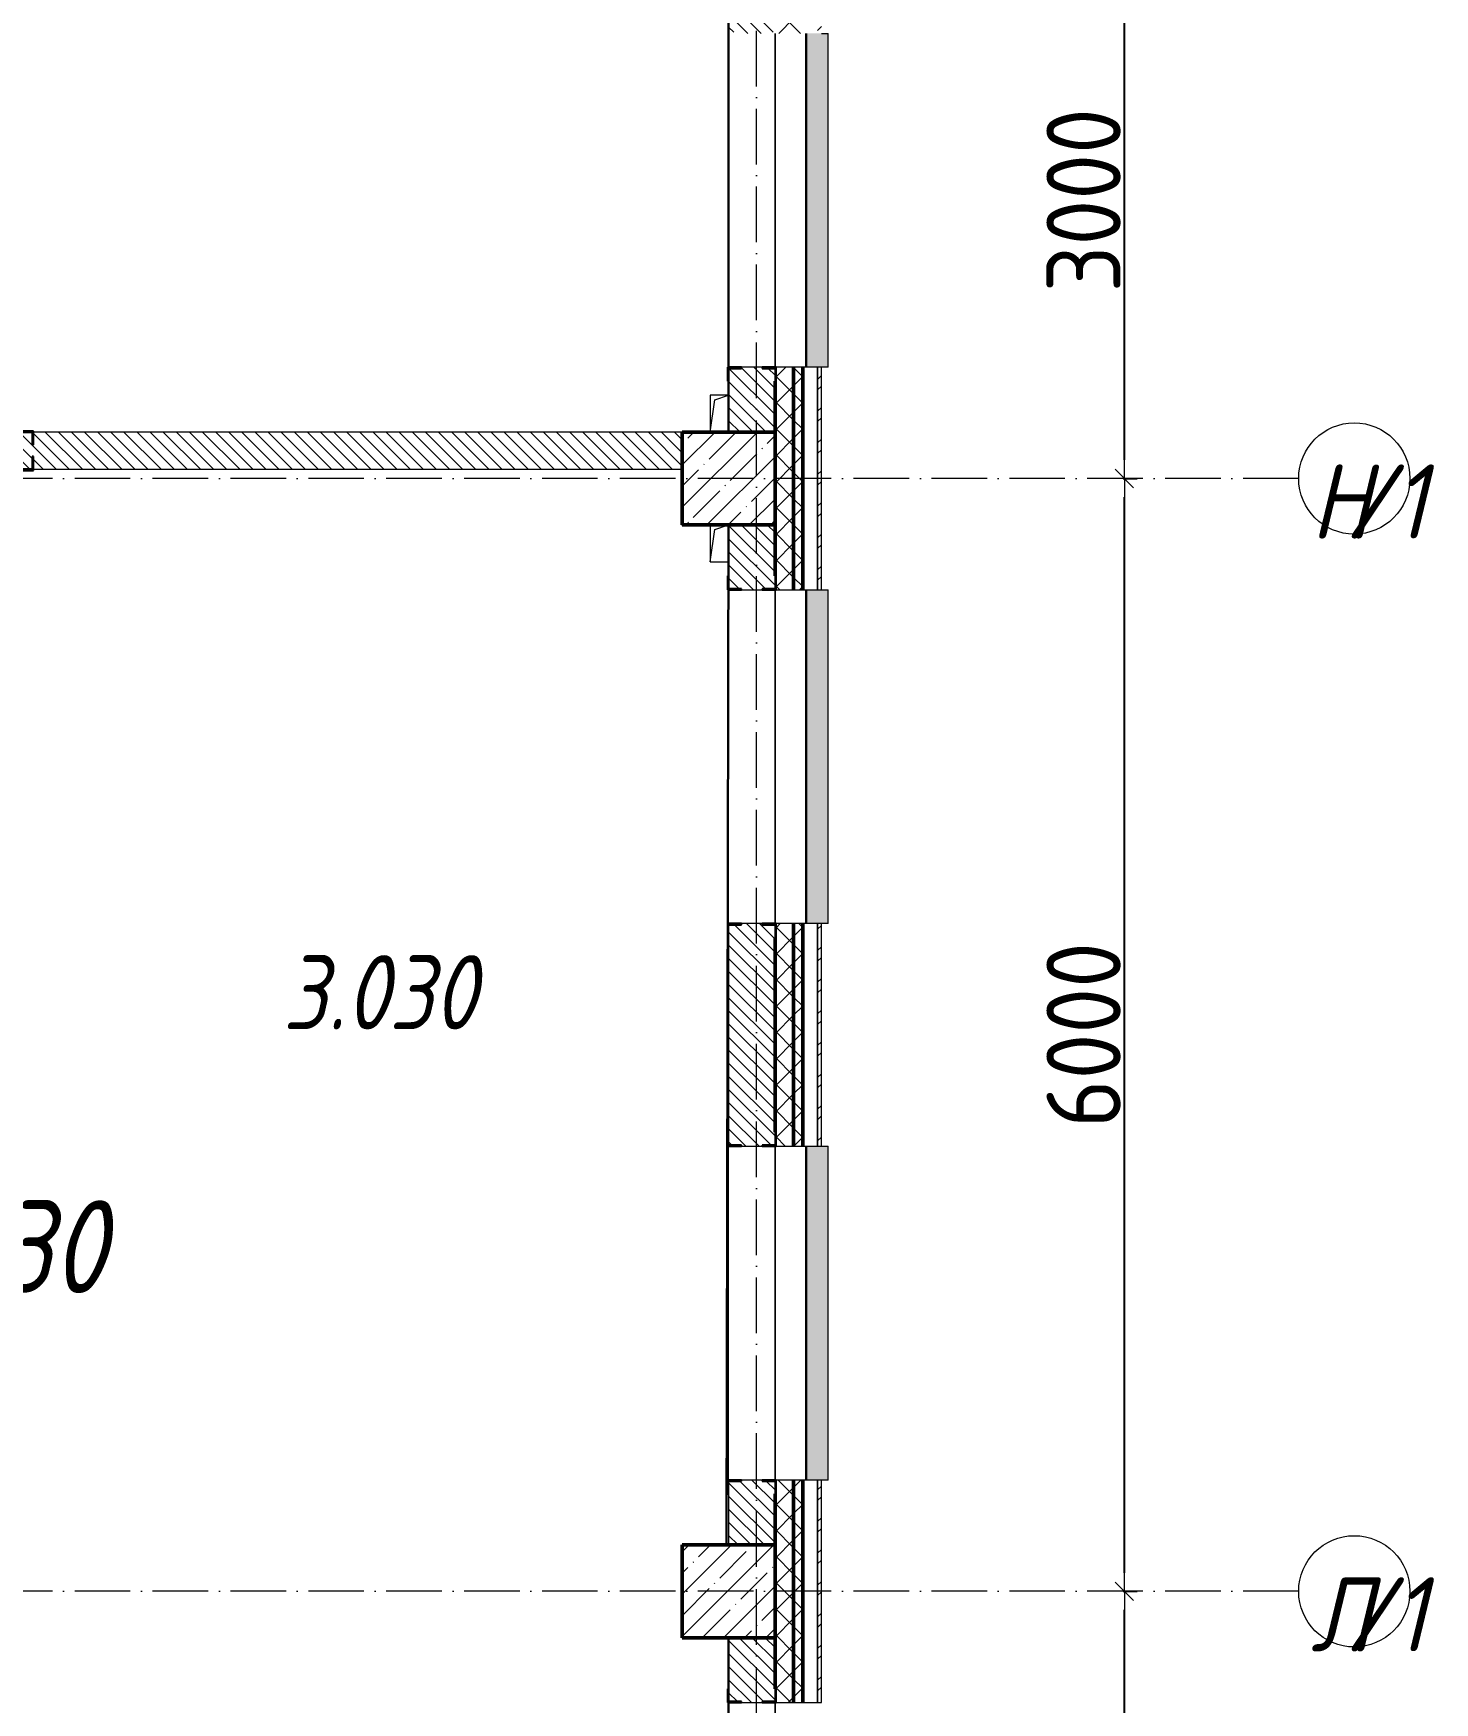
# Model space of a CAD drawing. Header units: millimetres. Extents: x -213536 to 1564669, y -45299 to 942238.
# Drawn here: x 646971 to 654529, y 305012 to 314012 of the extents above; entities that cross this region are included whole.
import ezdxf

# ---------------------------------------------------------------- set-up
doc = ezdxf.new("R2010")
doc.units = ezdxf.units.MM
doc.linetypes.add('50_200_ШТРИХ_1Т_ш5_п1_п1_', pattern=[700, 500, -100, 0, -100])
for name, color, linetype, lineweight in [('3) ЖБ 4м', 3, 'Continuous', 30), ('3.1) ЖБ окна 1.2 м', 102, 'Continuous', 30), ('A-____-____-DIMS', 7, 'Continuous', 9), ('A-GENM-____-MCUT', 7, 'Continuous', 25), ('A-GENM-____-OTLN', 7, 'Continuous', 9), ('A-GENM-____-OTLN-1', 7, 'Continuous', 25), ('A-GLAZ-____-OTLN', 7, 'Continuous', 9), ('A-WALL-____-MCUT-2', 7, 'Continuous', 50), ('A-WALL-____-MCUT-3', 7, 'Continuous', 9), ('A-WALL-____-OTLN', 7, 'Continuous', 9), ('A-WALL-____-PATT-1', 7, 'Continuous', 9), ('A-WALL-FNSH-MCUT-1', 7, 'Continuous', 9), ('S-COLS-____-MCUT', 7, 'Continuous', 50), ('S-COLS-____-OTLN', 7, 'Continuous', 9), ('S-GRID-____-IDEN', 7, 'Continuous', 9), ('S-GRID-____-OTLN-1', 7, '50_200_ШТРИХ_1Т_ш5_п1_п1_', 9), ('Марки помещений', 7, 'Continuous', 9)]:
    doc.layers.add(name, color=color, linetype=linetype, lineweight=lineweight)
doc.layers.add('A-GLAZ-____-OTLN-1', color=7, linetype='Continuous', lineweight=9, true_color=0xc0c0c0)
doc.styles.add('ISOCPEUR_I', font='isocpeui.ttf', dxfattribs={"width": 0.9, "height": 2.5})
doc.styles.add('ISOCPEUR_I_2', font='isocpeui.ttf', dxfattribs={"width": 0.85, "height": 2.3})
doc.styles.add('СПДС', font='isocpeur.ttf', dxfattribs={"width": 0.9})
doc.dimstyles.new('Размера А3', dxfattribs={"dimtxt": 200, "dimasz": 100, "dimexe": 70, "dimexo": 100, "dimgap": 20, "dimtad": 1, "dimdec": 0, "dimrnd": 10, "dimzin": 0, "dimdsep": 46, "dimtxsty": 'СПДС', "dimblk": 'ARROWHEAD_6', "dimcen": 1, "dimclrd": 256, "dimclre": 256, "dimclrt": 256, "dimazin": 0, "dimtfac": 1, "dimtdec": 0, "dimtmove": 2, "dimatfit": 3, "dimfxl": 1, "dimtolj": 1, "dimtzin": 0, "dimarcsym": 0})
pattern_1 = [(135, (549721.475, 286281.11), (-35.35534, -35.35534), [])]
pattern_2 = [(45, (549721.47, 286281.11), (-70.71068, 70.71068), []), (135, (549721.47, 286281.11), (-70.71068, -70.71068), [])]

# ---------------------------------------------------------------- blocks, each defined once
blk = doc.blocks.new('BSC_Колонна _Прямоугольная - 500х500-V31-АР1_План отверстий 3 этажа в осях 1-64_А-ГГ')
at = {"layer": 'S-COLS-____-OTLN'}
h = blk.add_hatch(dxfattribs=at)
h.set_pattern_fill('FP_68', color=256, style=0, pattern_type=2)
h.set_pattern_definition([(45, (-101000, -25331.04), (-114.04925, 114.04925), []), (45, (-100885.95, -25331.04), (-114.04925, 114.04925), [201.613, -40.323, 3.353, -36.97])])
h.paths.add_polyline_path([(-250, -250), (250, -250), (250, 250), (-250, 250)], flags=0)
at = {"layer": 'S-COLS-____-MCUT'}
for p, q in [((250, 250), (-250, 250)), ((-250, 250), (-250, -250)), ((250, -250), (250, 250)), ((-250, -250), (250, -250))]:
    blk.add_line(p, q, dxfattribs=at)
blk = doc.blocks.new('BSC_Колонна _Прямоугольная - 500х500-V37-АР1_План отверстий 3 этажа в осях 1-64_А-ГГ')
at = {"layer": 'S-COLS-____-OTLN'}
h = blk.add_hatch(dxfattribs=at)
h.set_pattern_fill('FP_74', color=256, style=0, pattern_type=2)
h.set_pattern_definition([(45, (-101000, -19331.04), (-114.04925, 114.04925), []), (45, (-100885.95, -19331.04), (-114.04925, 114.04925), [201.613, -40.323, 3.353, -36.97])])
h.paths.add_polyline_path([(-250, -250), (250, -250), (250, 250), (-250, 250)], flags=0)
at = {"layer": 'S-COLS-____-MCUT'}
for p, q in [((250, 250), (-250, 250)), ((-250, 250), (-250, -250)), ((250, -250), (250, 250)), ((-250, -250), (250, -250))]:
    blk.add_line(p, q, dxfattribs=at)
blk = doc.blocks.new('Фахверк_СКБ_Уголок - 250_2700-27497298-АР1_План отверстий 3 этажа в осях 1-64_А-ГГ')
at = {"layer": 'A-GENM-____-MCUT'}
for p, q in [((200, 181), (125, 181)), ((125, 181), (125, 106)), ((200, 175), (200, 181)), ((125, 106), (131, 106)), ((131, 106), (131, 175)), ((131, 175), (200, 175)), ((131, -6), (125, -6)), ((125, -6), (125, -81)), ((125, -81), (200, -81)), ((131, -75), (131, -6)), ((200, -75), (131, -75)), ((200, -81), (200, -75))]:
    blk.add_line(p, q, dxfattribs=at)
blk = doc.blocks.new('Фахверк_СКБ_Уголок - 200_3550-28267367-АР1_План отверстий 3 этажа в осях 1-64_А-ГГ')
at = {"layer": 'A-GENM-____-MCUT'}
for p, q in [((200, 156), (125, 156)), ((125, 156), (125, 81)), ((131, 81), (131, 150)), ((131, 150), (200, 150)), ((200, 150), (200, 156)), ((125, 81), (131, 81)), ((131, 19), (125, 19)), ((125, 19), (125, -56)), ((131, -50), (131, 19)), ((125, -56), (200, -56)), ((200, -50), (131, -50)), ((200, -56), (200, -50))]:
    blk.add_line(p, q, dxfattribs=at)
blk = doc.blocks.new('AR_Отверстие прямоугольное _в плите_ - AR_Отверстие прямоугольное _в плите_-V179-АР1_План отверстий 3 этажа в осях 1-64_А-ГГ')
at = {"layer": 'A-GENM-____-OTLN'}
for p, q in [((50, 100), (-50, 100)), ((-50, 100), (-50, -100)), ((-25, 75), (50, 100)), ((-50, -100), (-25, 75))]:
    blk.add_line(p, q, dxfattribs=at)
blk = doc.blocks.new('AR_Отверстие прямоугольное _в плите_ - AR_Отверстие прямоугольное _в плите_-V178-АР1_План отверстий 3 этажа в осях 1-64_А-ГГ')
at = {"layer": 'A-GENM-____-OTLN'}
for p, q in [((-50, 100), (-50, -100)), ((-25, 75), (50, 100)), ((-50, -100), (-25, 75)), ((-50, -100), (50, -100))]:
    blk.add_line(p, q, dxfattribs=at)
blk = doc.blocks.new('Отлив_СКБ - Отлив витража_120_НВФ-31885687-АР1_План отверстий 3 этажа в осях 1-64_А-ГГ')
at = {"layer": 'A-GLAZ-____-OTLN-1'}
for points in [[(0, 0), (0, -2), (1800, -2), (1800, 0), (534.2, 0)], [(0, -2), (0, -120), (1800, -120), (1800, -2), (534.2, -2)]]:
    blk.add_hatch(color=256, dxfattribs=at).paths.add_polyline_path(points, flags=0)
at = {"layer": 'A-GLAZ-____-OTLN'}
for p, q in [((0, 0), (1800, 0)), ((1800, -2), (0, -2)), ((0, -120), (0, -83)), ((1800, -83), (1800, -120)), ((0, -120), (1800, -120))]:
    blk.add_line(p, q, dxfattribs=at)
blk = doc.blocks.new('Ось сетки - Круг_Ø6_00__ISO-2_5_0_9K_-25732049-АР1_План отверстий 3 этажа в осях 1-64_А-ГГ')
at = {"layer": 'S-GRID-____-IDEN'}
blk.add_circle((0, 0), 3, dxfattribs=at)
blk = doc.blocks.new('ARROWHEAD_6')
at = {"color": 0, "linetype": 'Continuous'}
for p, q in [((0, 0), (-1, 0)), ((-0.5, -0.5), (0.5, 0.5))]:
    blk.add_line(p, q, dxfattribs=at)
blk = doc.blocks.new('*D5398')
at = {"layer": 'A-____-____-DIMS', "lineweight": -2, "transparency": 16777216}
for p, q in [((652849.7, 305612.2), (652925.7, 305612.2)), ((652855.7, 302712.2), (652855.7, 305512.2)), ((652849.7, 302612.2), (652925.7, 302612.2))]:
    blk.add_line(p, q, dxfattribs=at)
at = {"layer": 'Defpoints', "color": 0, "lineweight": 50, "transparency": 16777216}
for p in [(652749.7, 305612.2), (652855.7, 305612.2), (652749.7, 302612.2)]:
    blk.add_point(p, dxfattribs=at)
at = {"layer": 'A-____-____-DIMS', "lineweight": -2, "transparency": 16777216, "xscale": 100, "yscale": 100, "zscale": 100}
for p, rotation in [((652855.7, 305612.2), 90), ((652855.7, 302612.2), 270)]:
    blk.add_blockref('ARROWHEAD_6', p, dxfattribs=dict(at, rotation=rotation))
at = {"layer": 'A-____-____-DIMS', "transparency": 16777216, "insert": (652635.7, 304112.2), "char_height": 400, "attachment_point": 5, "rotation": 90, "style": 'СПДС'}
blk.add_mtext('\\A1;3000', dxfattribs=at)
blk = doc.blocks.new('*D5399')
at = {"layer": 'A-____-____-DIMS', "lineweight": -2, "transparency": 16777216}
for p, q in [((652849.7, 311612.2), (652925.7, 311612.2)), ((652855.7, 305712.2), (652855.7, 311512.2)), ((652849.7, 305612.2), (652925.7, 305612.2))]:
    blk.add_line(p, q, dxfattribs=at)
at = {"layer": 'Defpoints', "color": 0, "lineweight": 50, "transparency": 16777216}
for p in [(652749.7, 311612.2), (652855.7, 311612.2), (652749.7, 305612.2)]:
    blk.add_point(p, dxfattribs=at)
at = {"layer": 'A-____-____-DIMS', "lineweight": -2, "transparency": 16777216, "xscale": 100, "yscale": 100, "zscale": 100}
for p, rotation in [((652855.7, 311612.2), 90), ((652855.7, 305612.2), 270)]:
    blk.add_blockref('ARROWHEAD_6', p, dxfattribs=dict(at, rotation=rotation))
at = {"layer": 'A-____-____-DIMS', "transparency": 16777216, "insert": (652635.7, 308612.2), "char_height": 400, "attachment_point": 5, "rotation": 90, "style": 'СПДС'}
blk.add_mtext('\\A1;6000', dxfattribs=at)
blk = doc.blocks.new('*D5400')
at = {"layer": 'A-____-____-DIMS', "lineweight": -2, "transparency": 16777216}
for p, q in [((652849.7, 314612.2), (652925.7, 314612.2)), ((652855.7, 311712.2), (652855.7, 314512.2)), ((652849.7, 311612.2), (652925.7, 311612.2))]:
    blk.add_line(p, q, dxfattribs=at)
at = {"layer": 'Defpoints', "color": 0, "lineweight": 50, "transparency": 16777216}
for p in [(652749.7, 314612.2), (652855.7, 314612.2), (652749.7, 311612.2)]:
    blk.add_point(p, dxfattribs=at)
at = {"layer": 'A-____-____-DIMS', "lineweight": -2, "transparency": 16777216, "xscale": 100, "yscale": 100, "zscale": 100}
for p, rotation in [((652855.7, 314612.2), 90), ((652855.7, 311612.2), 270)]:
    blk.add_blockref('ARROWHEAD_6', p, dxfattribs=dict(at, rotation=rotation))
at = {"layer": 'A-____-____-DIMS', "transparency": 16777216, "insert": (652635.7, 313112.2), "char_height": 400, "attachment_point": 5, "rotation": 90, "style": 'СПДС'}
blk.add_mtext('\\A1;3000', dxfattribs=at)

msp = doc.modelspace()

# ---------------------------------------------------------------- hatches: boundary and pattern name
at = {"layer": 'A-WALL-____-PATT-1'}
h = msp.add_hatch(dxfattribs=at)
h.set_pattern_fill('FP_1', color=256, style=0, pattern_type=2)
h.set_pattern_definition(pattern_2)
h.paths.add_polyline_path([(651071.5, 284262.2), (651071.5, 285212.2), (650977.5, 285212.2), (650977.5, 285137.2), (650971.5, 285137.2), (650971.5, 284262.2)], flags=0)
h.paths.add_polyline_path([(650977.5, 287012.2), (651071.5, 287012.2), (651071.5, 288212.2), (650977.5, 288212.2), (650977.5, 288137.2), (650971.5, 288137.2), (650971.5, 287087.2), (650977.5, 287087.2), (650977.5, 287015.2)], flags=0)
h.paths.add_polyline_path([(651071.5, 290012.2), (651071.5, 291212.2), (650977.5, 291212.2), (650977.5, 291137.2), (650971.5, 291137.2), (650971.5, 290087.2), (650977.5, 290087.2), (650977.5, 290012.2)], flags=0)
h.paths.add_polyline_path([(651071.5, 293012.2), (651071.5, 294212.2), (650977.5, 294212.2), (650977.5, 294137.2), (650971.5, 294137.2), (650971.5, 293087.2), (650977.5, 293087.2), (650977.5, 293012.2)], flags=0)
h.paths.add_polyline_path([(650977.5, 296012.2), (651071.5, 296012.2), (651071.5, 297212.2), (650977.5, 297212.2), (650977.5, 297137.2), (650971.5, 297137.2), (650971.5, 296087.2), (650977.5, 296087.2), (650977.5, 296018.2)], flags=0)
h.paths.add_polyline_path([(650977.5, 302012.2), (651071.5, 302012.2), (651071.5, 303212.2), (650977.5, 303212.2), (650977.5, 303137.2), (650971.5, 303137.2), (650971.5, 302087.2), (650977.5, 302087.2), (650977.5, 302018.2)], flags=0)
h.paths.add_polyline_path([(650977.5, 305012.2), (651071.5, 305012.2), (651071.5, 306212.2), (650977.5, 306212.2), (650977.5, 306137.2), (650971.5, 306137.2), (650971.5, 305087.2), (650977.5, 305087.2), (650977.5, 305018.2)], flags=0)
h.paths.add_polyline_path([(651071.5, 308012.2), (651071.5, 309212.2), (650977.5, 309212.2), (650977.5, 309137.2), (650971.5, 309137.2), (650971.5, 308087.2), (650977.5, 308087.2), (650977.5, 308012.2)], flags=0)
h.paths.add_polyline_path([(650977.5, 311012.2), (651071.5, 311012.2), (651071.5, 312212.2), (650977.5, 312212.2), (650977.5, 312137.2), (650971.5, 312137.2), (650971.5, 311087.2), (650977.5, 311087.2), (650977.5, 311018.2)], flags=0)
h.paths.add_polyline_path([(651071.5, 314012.2), (651071.5, 315212.2), (650977.5, 315212.2), (650977.5, 315137.2), (650971.5, 315137.2), (650971.5, 314087.2), (650977.5, 314087.2), (650977.5, 314012.2)], flags=0)
h.paths.add_polyline_path([(651071.5, 320012.2), (651071.5, 321212.2), (650977.5, 321212.2), (650977.5, 321137.2), (650971.5, 321137.2), (650971.5, 320087.2), (650977.5, 320087.2), (650977.5, 320012.2)], flags=0)
h.paths.add_polyline_path([(650977.5, 323012.2), (651071.5, 323012.2), (651071.5, 324212.2), (650977.5, 324212.2), (650977.5, 324137.2), (650971.5, 324137.2), (650971.5, 323087.2), (650977.5, 323087.2), (650977.5, 323018.2)], flags=0)
h.paths.add_polyline_path([(651071.5, 326012.2), (651071.5, 327212.2), (650977.5, 327212.2), (650977.5, 327137.2), (650971.5, 327137.2), (650971.5, 326087.2), (650977.5, 326087.2), (650977.5, 326012.2)], flags=0)
h.paths.add_polyline_path([(651071.5, 332012.2), (651071.5, 333077.2), (650971.5, 333077.2), (650971.5, 332087.2), (650977.5, 332087.2), (650977.5, 332012.2)], flags=0)
h = msp.add_hatch(dxfattribs=at)
h.set_pattern_fill('FP_1', color=256, style=0, pattern_type=2)
h.set_pattern_definition(pattern_2)
h.paths.add_polyline_path([(651071.5, 284212.2), (651121.5, 284212.2), (651121.5, 285212.2), (651071.5, 285212.2), (651071.5, 284262.2)], flags=0)
h.paths.add_polyline_path([(651071.5, 287012.2), (651121.5, 287012.2), (651121.5, 288212.2), (651071.5, 288212.2), (651071.5, 287015.2)], flags=0)
h.paths.add_polyline_path([(651121.5, 290012.2), (651121.5, 291212.2), (651071.5, 291212.2), (651071.5, 290012.2)], flags=0)
h.paths.add_polyline_path([(651121.5, 293012.2), (651121.5, 294212.2), (651071.5, 294212.2), (651071.5, 293012.2)], flags=0)
h.paths.add_polyline_path([(651071.5, 296012.2), (651121.5, 296012.2), (651121.5, 297212.2), (651071.5, 297212.2), (651071.5, 296475.5)], flags=0)
h.paths.add_polyline_path([(651071.5, 302012.2), (651121.5, 302012.2), (651121.5, 303212.2), (651071.5, 303212.2), (651071.5, 302495.7)], flags=0)
h.paths.add_polyline_path([(651121.5, 305012.2), (651121.5, 306212.2), (651071.5, 306212.2), (651071.5, 305012.2)], flags=0)
h.paths.add_polyline_path([(651121.5, 308012.2), (651121.5, 309212.2), (651071.5, 309212.2), (651071.5, 308012.2)], flags=0)
h.paths.add_polyline_path([(651071.5, 311012.2), (651121.5, 311012.2), (651121.5, 312212.2), (651071.5, 312212.2), (651071.5, 311096)], flags=0)
h.paths.add_polyline_path([(651071.5, 314012.2), (651121.5, 314012.2), (651121.5, 315212.2), (651071.5, 315212.2), (651071.5, 314536.1)], flags=0)
h.paths.add_polyline_path([(651071.5, 320012.2), (651121.5, 320012.2), (651121.5, 321212.2), (651071.5, 321212.2), (651071.5, 320556.3)], flags=0)
h.paths.add_polyline_path([(651121.5, 323012.2), (651121.5, 324212.2), (651071.5, 324212.2), (651071.5, 323012.2)], flags=0)
h.paths.add_polyline_path([(651071.5, 326012.2), (651121.5, 326012.2), (651121.5, 327212.2), (651071.5, 327212.2), (651071.5, 326576.6)], flags=0)
h.paths.add_polyline_path([(651071.5, 332012.2), (651121.5, 332012.2), (651121.5, 333077.2), (651071.5, 333077.2), (651071.5, 332596.8)], flags=0)
h = msp.add_hatch(dxfattribs=at)
h.set_pattern_fill('FP_3', color=256, style=0, pattern_type=2)
h.set_pattern_definition([(45, (549721.47, 286281.11), (-85.53659, 85.53659), []), (45, (549778.5, 286281.11), (-85.53659, 85.53659), [])])
h.paths.add_polyline_path([(651201.5, 284112.2), (651221.5, 284112.2), (651221.5, 285212.2), (651201.5, 285212.2), (651201.5, 284132.2)], flags=0)
h.paths.add_polyline_path([(651221.5, 287012.2), (651221.5, 288212.2), (651201.5, 288212.2), (651201.5, 287012.2)], flags=0)
h.paths.add_polyline_path([(651201.5, 290012.2), (651221.5, 290012.2), (651221.5, 291212.2), (651201.5, 291212.2), (651201.5, 290455.3)], flags=0)
h.paths.add_polyline_path([(651201.5, 293012.2), (651221.5, 293012.2), (651221.5, 294212.2), (651201.5, 294212.2), (651201.5, 293035.4)], flags=0)
h.paths.add_polyline_path([(651221.5, 296012.2), (651221.5, 297212.2), (651201.5, 297212.2), (651201.5, 296012.2)], flags=0)
h.paths.add_polyline_path([(651221.5, 302012.2), (651221.5, 303212.2), (651201.5, 303212.2), (651201.5, 302012.2)], flags=0)
h.paths.add_polyline_path([(651221.5, 305012.2), (651221.5, 306212.2), (651201.5, 306212.2), (651201.5, 305012.2)], flags=0)
h.paths.add_polyline_path([(651221.5, 308012.2), (651221.5, 309212.2), (651201.5, 309212.2), (651201.5, 308012.2)], flags=0)
h.paths.add_polyline_path([(651201.5, 311012.2), (651221.5, 311012.2), (651221.5, 312212.2), (651201.5, 312212.2), (651201.5, 311096)], flags=0)
h.paths.add_polyline_path([(651221.5, 314012.2), (651221.5, 315212.2), (651201.5, 315212.2), (651201.5, 314012.2)], flags=0)
h.paths.add_polyline_path([(651221.5, 320012.2), (651221.5, 321212.2), (651201.5, 321212.2), (651201.5, 320012.2)], flags=0)
h.paths.add_polyline_path([(651201.5, 323012.2), (651221.5, 323012.2), (651221.5, 324212.2), (651201.5, 324212.2), (651201.5, 323136.4)], flags=0)
h.paths.add_polyline_path([(651221.5, 326012.2), (651221.5, 327212.2), (651201.5, 327212.2), (651201.5, 326012.2)], flags=0)
h.paths.add_polyline_path([(651221.5, 332012.2), (651221.5, 333077.2), (651201.5, 333077.2), (651201.5, 332012.2)], flags=0)
h = msp.add_hatch(dxfattribs=at)
h.set_pattern_fill('FP_6', color=256, style=0, pattern_type=2)
h.set_pattern_definition(pattern_1)
h.paths.add_polyline_path([(650721.5, 311862.2), (650971.5, 311862.2), (650971.5, 312206.2), (650902.5, 312206.2), (650902.5, 312212.2), (650790.5, 312212.2), (650790.5, 312206.2), (650721.5, 312206.2), (650721.5, 311956)], flags=0)
h.paths.add_polyline_path([(650902.5, 314012.2), (650902.5, 314018.2), (650971.5, 314018.2), (650971.5, 314362.2), (650721.5, 314362.2), (650721.5, 314018.2), (650790.5, 314018.2), (650790.5, 314012.2)], flags=0)
h = msp.add_hatch(dxfattribs=at)
h.set_pattern_fill('FP_6', color=256, style=0, pattern_type=2)
h.set_pattern_definition(pattern_1)
h.paths.add_polyline_path([(650471.5, 311662.2), (650471.5, 311862.2), (646971.5, 311862.2), (646971.5, 311793.2), (646965.5, 311793.2), (646965.5, 311862.2), (643471.5, 311862.2), (643471.5, 311662.2), (646965.5, 311662.2), (646965.5, 311731.2), (646971.5, 311731.2), (646971.5, 311662.2), (650453.3, 311662.2)], flags=0)
h = msp.add_hatch(dxfattribs=at)
h.set_pattern_fill('FP_6', color=256, style=0, pattern_type=2)
h.set_pattern_definition(pattern_1)
h.paths.add_polyline_path([(650971.5, 305862.2), (650971.5, 306206.2), (650902.5, 306206.2), (650902.5, 306212.2), (650790.5, 306212.2), (650790.5, 306206.2), (650721.5, 306206.2), (650721.5, 305862.2)], flags=0)
h.paths.add_polyline_path([(650902.5, 308012.2), (650902.5, 308018.2), (650971.5, 308018.2), (650971.5, 309206.2), (650902.5, 309206.2), (650902.5, 309212.2), (650790.5, 309212.2), (650790.5, 309206.2), (650721.5, 309206.2), (650721.5, 308018.2), (650790.5, 308018.2), (650790.5, 308012.2)], flags=0)
h.paths.add_polyline_path([(650790.5, 311012.2), (650902.5, 311012.2), (650902.5, 311018.2), (650971.5, 311018.2), (650971.5, 311362.2), (650721.5, 311362.2), (650721.5, 311018.2), (650790.5, 311018.2)], flags=0)
h = msp.add_hatch(dxfattribs=at)
h.set_pattern_fill('FP_6', color=256, style=0, pattern_type=2)
h.set_pattern_definition(pattern_1)
h.paths.add_polyline_path([(650902.5, 302862.2), (650971.5, 302862.2), (650971.5, 303206.2), (650902.5, 303206.2), (650902.5, 303212.2), (650790.5, 303212.2), (650790.5, 303206.2), (650721.5, 303206.2), (650721.5, 302862.2)], flags=0)
h.paths.add_polyline_path([(650902.5, 305012.2), (650902.5, 305018.2), (650971.5, 305018.2), (650971.5, 305362.2), (650721.5, 305362.2), (650721.5, 305018.2), (650790.5, 305018.2), (650790.5, 305012.2)], flags=0)

# ---------------------------------------------------------------- linework, layer by layer
at = {"layer": '3) ЖБ 4м'}
for points in [[(650471.5, 311862.2), (650771.5, 311862.2)], [(650721.5, 311362.2), (650471.5, 311362.2), (650471.5, 311662.2)], [(650721.5, 305362.2), (650471.5, 305362.2), (650471.5, 305862.2), (650721.5, 305862.2)]]:
    msp.add_lwpolyline(points, dxfattribs=at)
at = {"layer": '3.1) ЖБ окна 1.2 м'}
for points in [[(650721.5, 311862.2), (650721.5, 314362.2)], [(650709.5, 305874.2), (650721.5, 311362.2)], [(650721.5, 302862.2), (650721.5, 305362.2)]]:
    msp.add_lwpolyline(points, dxfattribs=at)
at = {"layer": 'A-WALL-____-MCUT-2'}
for p, q in [((651071.5, 311012.2), (651071.5, 312212.2)), ((651121.5, 311012.2), (651121.5, 312212.2)), ((650971.5, 312137.2), (650971.5, 311862.2)), ((650971.5, 311862.2), (650971.5, 312137.2)), ((650971.5, 311362.2), (650971.5, 311087.2)), ((650971.5, 311087.2), (650971.5, 311362.2)), ((651071.5, 308012.2), (651071.5, 309212.2)), ((651121.5, 308012.2), (651121.5, 309212.2)), ((650971.5, 309137.2), (650971.5, 308087.2)), ((650971.5, 308087.2), (650971.5, 309137.2)), ((651071.5, 305012.2), (651071.5, 306212.2)), ((651121.5, 305012.2), (651121.5, 306212.2)), ((650971.5, 306137.2), (650971.5, 305862.2)), ((650971.5, 305862.2), (650971.5, 306137.2)), ((650971.5, 305362.2), (650971.5, 305087.2)), ((650971.5, 305087.2), (650971.5, 305362.2))]:
    msp.add_line(p, q, dxfattribs=at)
at = {"layer": 'A-WALL-____-MCUT-3'}
for p, q in [((650902.5, 312212.2), (650790.5, 312212.2)), ((651201.5, 312212.2), (650977.5, 312212.2)), ((651201.5, 311012.2), (651201.5, 312212.2)), ((650721.5, 312137.2), (650721.5, 311862.2)), ((650471.5, 311862.2), (646971.5, 311862.2)), ((646971.5, 311662.2), (650471.5, 311662.2)), ((650721.5, 311362.2), (650721.5, 311087.2)), ((650790.5, 311012.2), (650902.5, 311012.2)), ((650977.5, 311012.2), (651201.5, 311012.2)), ((650902.5, 309212.2), (650790.5, 309212.2)), ((651201.5, 309212.2), (650977.5, 309212.2)), ((651201.5, 308012.2), (651201.5, 309212.2)), ((650721.5, 309137.2), (650721.5, 308087.2)), ((650790.5, 308012.2), (650902.5, 308012.2)), ((650977.5, 308012.2), (651201.5, 308012.2)), ((650902.5, 306212.2), (650790.5, 306212.2)), ((651201.5, 306212.2), (650977.5, 306212.2)), ((651201.5, 305012.2), (651201.5, 306212.2)), ((650721.5, 306137.2), (650721.5, 305862.2)), ((650721.5, 305362.2), (650721.5, 305087.2)), ((650790.5, 305012.2), (650902.5, 305012.2)), ((650977.5, 305012.2), (651201.5, 305012.2))]:
    msp.add_line(p, q, dxfattribs=at)
at = {"layer": 'A-WALL-____-OTLN'}
for p, q in [((650721.5, 312212.2), (650721.5, 314012.2)), ((650971.5, 312212.2), (650971.5, 314012.2)), ((650971.5, 314012.2), (650971.5, 312212.2)), ((650721.5, 309212.2), (650721.5, 311012.2)), ((650971.5, 309212.2), (650971.5, 311012.2)), ((650971.5, 311012.2), (650971.5, 309212.2)), ((650721.5, 306212.2), (650721.5, 308012.2)), ((650971.5, 306212.2), (650971.5, 308012.2)), ((650971.5, 308012.2), (650971.5, 306212.2)), ((650721.5, 303212.2), (650721.5, 305012.2)), ((650971.5, 303212.2), (650971.5, 305012.2)), ((650971.5, 305012.2), (650971.5, 303212.2))]:
    msp.add_line(p, q, dxfattribs=at)
at = {"layer": 'A-WALL-FNSH-MCUT-1'}
for p, q in [((651221.5, 312212.2), (651201.5, 312212.2)), ((651201.5, 312212.2), (651201.5, 311012.2)), ((651221.5, 311012.2), (651221.5, 312212.2)), ((651201.5, 311012.2), (651221.5, 311012.2)), ((651221.5, 309212.2), (651201.5, 309212.2)), ((651201.5, 309212.2), (651201.5, 308012.2)), ((651221.5, 308012.2), (651221.5, 309212.2)), ((651201.5, 308012.2), (651221.5, 308012.2)), ((651221.5, 306212.2), (651201.5, 306212.2)), ((651201.5, 306212.2), (651201.5, 305012.2)), ((651221.5, 305012.2), (651221.5, 306212.2)), ((651201.5, 305012.2), (651221.5, 305012.2))]:
    msp.add_line(p, q, dxfattribs=at)
at = {"layer": 'S-GRID-____-OTLN-1', "color": 251, "ltscale": 0.6, "true_color": 0x636466}
for p, q in [((650871.5, 281798.5), (650871.5, 336162.1)), ((653795.9, 311612.2), (642742.7, 311612.2)), ((653795.9, 305612.2), (642742.7, 305612.2))]:
    msp.add_line(p, q, dxfattribs=at)

# ---------------------------------------------------------------- block references
at = {"layer": 'A-GENM-____-OTLN'}
for name, p in [('AR_Отверстие прямоугольное _в плите_ - AR_Отверстие прямоугольное _в плите_-V179-АР1_План отверстий 3 этажа в осях 1-64_А-ГГ', (650671.5, 311962.2)), ('AR_Отверстие прямоугольное _в плите_ - AR_Отверстие прямоугольное _в плите_-V178-АР1_План отверстий 3 этажа в осях 1-64_А-ГГ', (650671.5, 311262.2))]:
    msp.add_blockref(name, p, dxfattribs=at)
at = {"layer": 'A-GENM-____-OTLN-1'}
for name, p, rotation in [('Фахверк_СКБ_Уголок - 250_2700-27497298-АР1_План отверстий 3 этажа в осях 1-64_А-ГГ', (650796.5, 312337.2), 269.9999999999999), ('Фахверк_СКБ_Уголок - 200_3550-28267367-АР1_План отверстий 3 этажа в осях 1-64_А-ГГ', (647096.5, 311812.2), 180), ('Фахверк_СКБ_Уголок - 250_2700-27497298-АР1_План отверстий 3 этажа в осях 1-64_А-ГГ', (650896.5, 310887.2), 89.9999999999999), ('Фахверк_СКБ_Уголок - 250_2700-27497298-АР1_План отверстий 3 этажа в осях 1-64_А-ГГ', (650796.5, 309337.2), 269.9999999999999), ('Фахверк_СКБ_Уголок - 250_2700-27497298-АР1_План отверстий 3 этажа в осях 1-64_А-ГГ', (650896.5, 307887.2), 89.99999999999993), ('Фахверк_СКБ_Уголок - 250_2700-27497298-АР1_План отверстий 3 этажа в осях 1-64_А-ГГ', (650796.5, 306337.2), 269.9999999999999), ('Фахверк_СКБ_Уголок - 250_2700-27497298-АР1_План отверстий 3 этажа в осях 1-64_А-ГГ', (650896.5, 304887.2), 89.9999999999999)]:
    msp.add_blockref(name, p, dxfattribs=dict(at, rotation=rotation))
at = {"layer": 'A-GLAZ-____-OTLN', "rotation": 90}
for p in [(651138.5, 312212.2), (651138.5, 309212.2), (651138.5, 306212.2)]:
    msp.add_blockref('Отлив_СКБ - Отлив витража_120_НВФ-31885687-АР1_План отверстий 3 этажа в осях 1-64_А-ГГ', p, dxfattribs=at)
at = {"layer": 'S-COLS-____-OTLN'}
for name, p in [('BSC_Колонна _Прямоугольная - 500х500-V31-АР1_План отверстий 3 этажа в осях 1-64_А-ГГ', (650721.5, 311612.2)), ('BSC_Колонна _Прямоугольная - 500х500-V37-АР1_План отверстий 3 этажа в осях 1-64_А-ГГ', (650721.5, 305612.2))]:
    msp.add_blockref(name, p, dxfattribs=at)
at = {"layer": 'S-GRID-____-IDEN', "xscale": 99.99999999999993, "yscale": 99.99999999999993, "zscale": 99.99999999999993}
for p, rotation in [((654095.9, 311612.2), 89.9999999999998), ((654095.9, 305612.2), 89.99999999999982)]:
    msp.add_blockref('Ось сетки - Круг_Ø6_00__ISO-2_5_0_9K_-25732049-АР1_План отверстий 3 этажа в осях 1-64_А-ГГ', p, dxfattribs=dict(at, rotation=rotation))

# ---------------------------------------------------------------- texts
at = {"layer": 'S-GRID-____-IDEN', "char_height": 400, "attachment_point": 1, "style": 'ISOCPEUR_I'}
for s, insert, width in [('\\fISOCPEUR|b0|i1|c204|p34|;\\W.9;Н', (653860.4, 311688.2), 223.671), ('/1', (654045, 311688.2), 346.329), ('\\fISOCPEUR|b0|i1|c204|p34|;\\W.9;Л', (653860.4, 305688.2), 223.671), ('/1', (654045, 305688.2), 346.329)]:
    msp.add_mtext(s, dxfattribs=dict(at, insert=insert, width=width))
at = {"layer": 'Марки помещений', "color": 114, "true_color": 0x139b48, "insert": (648315.9, 309042.2), "char_height": 400, "width": 785.654, "attachment_point": 1, "style": 'ISOCPEUR_I_2'}
msp.add_mtext('3.030', dxfattribs=at)
at = {"layer": 'Марки помещений', "insert": (646055.6, 307720.3), "char_height": 500, "width": 785.654, "attachment_point": 1, "style": 'ISOCPEUR_I_2'}
msp.add_mtext('3.030', dxfattribs=at)

# ---------------------------------------------------------------- dimensions: what is measured, and where the dimension line sits
at = {"layer": 'A-____-____-DIMS'}
for base, p1, p2, picture, middle in [((652855.7, 314612.2), (652749.7, 311612.2), (652749.7, 314612.2), '*D5400', (652635.7, 313112.2)), ((652855.7, 311612.2), (652749.7, 305612.2), (652749.7, 311612.2), '*D5399', (652635.7, 308612.2)), ((652855.7, 305612.2), (652749.7, 302612.2), (652749.7, 305612.2), '*D5398', (652635.7, 304112.2))]:
    dim = msp.add_linear_dim(base=base, p1=p1, p2=p2, angle=90, dimstyle='Размера А3', override={"dimtxt": 400}, dxfattribs=at)
    dim.commit()
    dim.dimension.update_dxf_attribs({"geometry": picture, "text_midpoint": middle})

doc.saveas('drawing.dxf')
